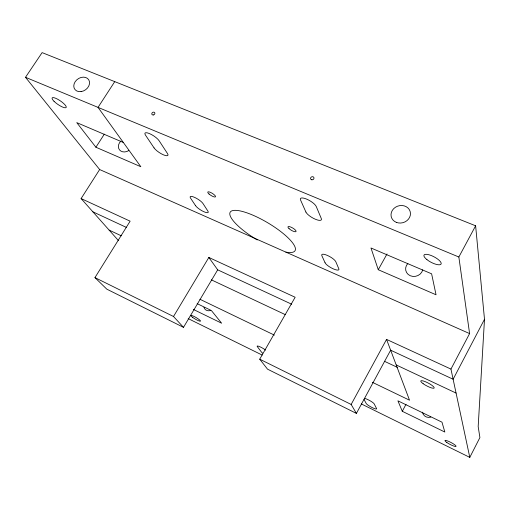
<?xml version="1.0" encoding="UTF-8"?>
<svg xmlns="http://www.w3.org/2000/svg" width="510" height="510" viewBox="0 0 510 510"><rect width="100%" height="100%" fill="white"/><g stroke="black" fill="none" stroke-linecap="round" stroke-linejoin="round"><path stroke-width="0.76" d="M469.793 457.387L450.955 369.087L469.595 333.591L99.648 169.537L25.5 77.303L42.113 52.613L475.626 225.796L484.5 319.279L478.176 426.551L479.904 437.554L469.793 457.387L361.265 403.907M484.5 319.279L453.122 379.242L390.641 350.204L356.401 413.4L267.52 369.157L259.73 359.187L295.143 297.253L208.839 257.461L173.508 316.5L183.498 327.337L217.687 269.828L208.839 257.461M402.288 411.296L397.915 400.834L441.979 422.165L444.828 432.034L402.288 411.296L406.011 404.29M469.595 333.591L458.853 257.002L475.626 225.796M356.401 413.4L351.154 404.456L386.554 339.399L450.955 369.087M378.261 269.72L370.974 247.981L431.613 273.813L436.037 294.78L378.261 269.72L387.014 253.961M183.498 327.337L106.794 289.151L94.956 277.606L130.126 221.174L81.103 198.569L99.648 169.537M114.744 81.632L98.028 107.38L140.836 166.725L95.905 147.237L104.327 134.149M25.5 77.303L458.853 257.002M123.337 142.475L76.761 122.623L95.905 147.237M92.89 211.835L126.525 227.466M217.687 269.828L291.714 304.234M109.127 230.099L121.272 235.805M396.213 364.95L456.074 393.07M211.401 279.869L285.186 314.581M384.387 361.258L397.328 367.34M199.888 299.242L274.361 335.108M372.345 382.29L409.53 400.203L386.554 339.399M197.153 303.641L211.389 310.533L221.646 323.219L193.417 309.462M188.19 318.61L262.172 355.068M94.956 277.606L173.508 316.5M259.73 359.187L351.154 404.456M81.103 198.569L118.562 240.72M364.051 399.438L366.212 403.506A5.948 1.007 28.6 0 0 372.192 407.592A5.948 1.007 28.6 0 0 376.578 408.599L374.206 403.914A6.043 1.039 28.6 0 0 370.19 400.834A6.043 1.039 28.6 0 0 364.618 398.367M265.614 350.115A5.725 0.956 29.8 0 0 259.565 346.615A5.725 0.956 29.8 0 0 257.32 346.621L261.388 351.97A5.635 0.924 29.8 0 0 262.682 353.156M210.566 310.469A5.744 5.119 -38.2 0 1 203.911 307.249M430.759 417.103A6.356 6.12 -4.6 0 1 422.49 412.182M257.244 239.949A37.702 10.06 30.7 0 1 232.024 210.789A37.702 10.06 30.7 0 1 280.545 231.406A37.702 10.06 30.7 0 1 285.842 252.106M128.769 150.577A7.599 6.203 -35 0 1 119.614 149.997A7.599 6.203 -35 0 1 120.781 141.187M422.726 269.809A8.702 7.886 -14.4 0 1 410.314 275.757A8.702 7.886 -14.4 0 1 407.853 263.472M154.071 147.9L145.458 135.086A8.746 2.473 33.2 0 1 149.398 133.556A8.746 2.473 33.2 0 1 159.171 140.824L167.516 153.586A8.523 2.365 32.9 0 1 163.531 154.874A8.523 2.365 32.9 0 1 154.071 147.9M195.61 205.721L190.51 198.065A7.707 1.983 31.8 0 1 194.463 197.325A7.707 1.983 31.8 0 1 202.98 203.528L207.914 211.14A7.58 1.925 31.6 0 1 203.949 211.752A7.58 1.925 31.6 0 1 195.61 205.721M325.061 262.758L321.816 255.599A8.103 2.244 29.5 0 1 327.382 255.421A8.103 2.244 29.5 0 1 335.803 261.726L338.838 268.827A7.969 2.167 29.4 0 1 333.317 268.885A7.969 2.167 29.4 0 1 325.068 262.758M305.923 212.071L300.53 199.965A9.199 2.888 30.4 0 1 306.599 199.098A9.199 2.888 30.4 0 1 316.27 206.544L321.306 218.567A8.97 2.748 30.2 0 1 315.301 219.211A8.97 2.748 30.2 0 1 305.923 212.071M192.621 317.354A5.514 0.88 30.5 0 0 200.404 321.185A5.514 0.88 30.5 0 0 194.093 316.455A5.514 0.88 30.5 0 0 192.621 317.354M423.141 383.692A7.586 1.606 27.8 0 0 434.137 388.091A7.586 1.606 27.8 0 0 425.181 381.633A7.586 1.606 27.8 0 0 423.141 383.692M446.83 442.489A6.279 1.071 27.7 0 0 455.985 446.454A6.279 1.071 27.7 0 0 448.73 441.399A6.279 1.071 27.7 0 0 446.83 442.489M311.846 179.8A1.759 1.524 -24.2 0 0 313.93 177.665A1.759 1.524 -24.2 0 0 311.036 177.289A1.759 1.524 -24.2 0 0 311.846 179.8M289.055 228.652A4.679 1.326 30.3 0 0 295.94 231.642A4.679 1.326 30.3 0 0 291.057 227.179A4.679 1.326 30.3 0 0 289.055 228.652M209.074 194.042A4.545 1.23 31.8 0 0 215.5 196.828A4.545 1.23 31.8 0 0 210.4 192.353A4.545 1.23 31.8 0 0 209.074 194.042M81.109 91.596A8.441 6.63 -34.8 0 0 88.778 79.853A8.441 6.63 -34.8 0 0 75.136 81.772A8.441 6.63 -34.8 0 0 81.109 91.596M54.028 101.28A8.472 2.161 34.4 0 0 65.981 107.661A8.472 2.161 34.4 0 0 57.522 99.157A8.472 2.161 34.4 0 0 54.028 101.28M153.261 114.967A1.638 1.332 -32.6 0 0 154.708 112.678A1.638 1.332 -32.6 0 0 152.025 113.029A1.638 1.332 -32.6 0 0 153.261 114.967M396.283 222.334A9.817 8.683 -16.5 0 0 410.461 213.269A9.817 8.683 -16.5 0 0 395.473 207.226A9.817 8.683 -16.5 0 0 396.283 222.334M426.94 259.635A9.639 3.111 27.6 0 0 441.073 264.072A9.639 3.111 27.6 0 0 429.662 254.974A9.639 3.111 27.6 0 0 426.94 259.635"/></g></svg>
